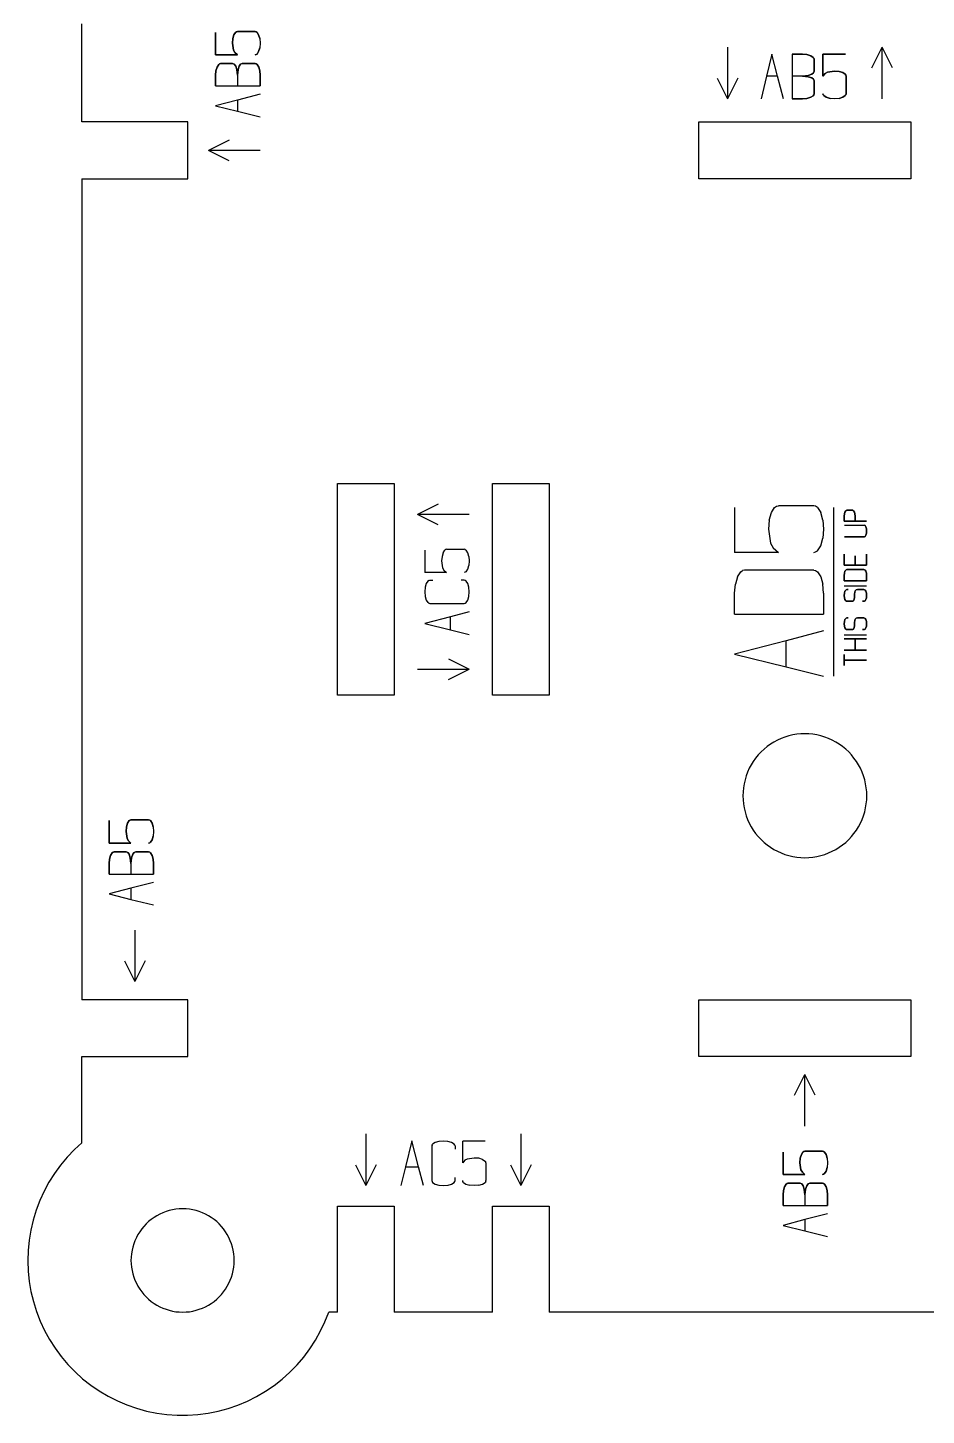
# Model space of a CAD drawing. Header units: millimetres. Extents: x -915 to -764, y -292 to -32.
# Drawn here: x -914.7 to -827.7, y -292.4 to -158 of the extents above; entities that cross this region are included whole.
import ezdxf

# ---------------------------------------------------------------- set-up
doc = ezdxf.new("R2010")
doc.units = ezdxf.units.MM
doc.layers.add('coding', color=2, linetype='Continuous')

msp = doc.modelspace()

# ---------------------------------------------------------------- linework, layer by layer
for p, q in [((-909.47, -167.11), (-909.47, -157.61)), ((-899.22, -167.11), (-909.47, -167.11)), ((-899.22, -172.61), (-899.22, -167.11)), ((-849.72, -172.61), (-849.72, -167.11)), ((-849.72, -167.11), (-829.22, -167.11)), ((-829.22, -167.11), (-829.22, -172.61)), ((-909.47, -172.61), (-899.22, -172.61)), ((-909.47, -172.61), (-909.47, -252.11)), ((-829.22, -172.61), (-849.72, -172.61)), ((-884.72, -222.61), (-884.72, -202.11)), ((-884.72, -202.11), (-879.22, -202.11)), ((-879.22, -202.11), (-879.22, -222.61)), ((-869.72, -222.61), (-869.72, -202.11)), ((-869.72, -202.11), (-864.22, -202.11)), ((-864.22, -202.11), (-864.22, -222.61)), ((-879.22, -222.61), (-884.72, -222.61)), ((-864.22, -222.61), (-869.72, -222.61)), ((-842.12, -226.98), (-842.47, -227.16)), ((-841.76, -226.82), (-842.12, -226.98)), ((-841.39, -226.68), (-841.76, -226.82)), ((-841.02, -226.56), (-841.39, -226.68)), ((-840.64, -226.47), (-841.02, -226.56)), ((-840.25, -226.41), (-840.64, -226.47)), ((-839.86, -226.37), (-840.25, -226.41)), ((-839.47, -226.36), (-839.86, -226.37)), ((-839.07, -226.37), (-839.47, -226.36)), ((-838.68, -226.41), (-839.07, -226.37)), ((-838.3, -226.47), (-838.68, -226.41)), ((-837.91, -226.56), (-838.3, -226.47)), ((-837.54, -226.68), (-837.91, -226.56)), ((-837.17, -226.82), (-837.54, -226.68)), ((-836.81, -226.98), (-837.17, -226.82)), ((-836.47, -227.16), (-836.81, -226.98)), ((-843.98, -228.4), (-844.23, -228.71)), ((-843.71, -228.12), (-843.98, -228.4)), ((-843.42, -227.85), (-843.71, -228.12)), ((-843.12, -227.6), (-843.42, -227.85)), ((-842.8, -227.37), (-843.12, -227.6)), ((-842.47, -227.16), (-842.8, -227.37)), ((-836.13, -227.37), (-836.47, -227.16)), ((-835.81, -227.6), (-836.13, -227.37)), ((-835.51, -227.85), (-835.81, -227.6)), ((-835.22, -228.12), (-835.51, -227.85)), ((-834.96, -228.4), (-835.22, -228.12)), ((-834.71, -228.71), (-834.96, -228.4)), ((-844.85, -229.7), (-845.01, -230.06)), ((-844.66, -229.36), (-844.85, -229.7)), ((-844.46, -229.03), (-844.66, -229.36)), ((-844.23, -228.71), (-844.46, -229.03)), ((-834.48, -229.03), (-834.71, -228.71)), ((-834.27, -229.36), (-834.48, -229.03)), ((-834.09, -229.7), (-834.27, -229.36)), ((-833.92, -230.06), (-834.09, -229.7)), ((-845.26, -230.81), (-845.35, -231.19)), ((-845.15, -230.43), (-845.26, -230.81)), ((-845.01, -230.06), (-845.15, -230.43)), ((-833.78, -230.43), (-833.92, -230.06)), ((-833.67, -230.81), (-833.78, -230.43)), ((-833.58, -231.19), (-833.67, -230.81)), ((-845.45, -231.97), (-845.47, -232.36)), ((-845.47, -232.36), (-845.45, -232.75)), ((-845.41, -231.58), (-845.45, -231.97)), ((-845.35, -231.19), (-845.41, -231.58)), ((-833.52, -231.58), (-833.58, -231.19)), ((-833.48, -231.97), (-833.52, -231.58)), ((-833.47, -232.36), (-833.48, -231.97)), ((-833.48, -232.75), (-833.47, -232.36)), ((-845.45, -232.75), (-845.41, -233.14)), ((-845.41, -233.14), (-845.35, -233.53)), ((-845.35, -233.53), (-845.26, -233.91)), ((-833.67, -233.91), (-833.58, -233.53)), ((-833.58, -233.53), (-833.52, -233.14)), ((-833.52, -233.14), (-833.48, -232.75)), ((-845.26, -233.91), (-845.15, -234.29)), ((-845.15, -234.29), (-845.01, -234.65)), ((-845.01, -234.65), (-844.85, -235.01)), ((-844.85, -235.01), (-844.66, -235.36)), ((-834.27, -235.36), (-834.09, -235.01)), ((-834.09, -235.01), (-833.92, -234.65)), ((-833.92, -234.65), (-833.78, -234.29)), ((-833.78, -234.29), (-833.67, -233.91)), ((-844.66, -235.36), (-844.46, -235.69)), ((-844.46, -235.69), (-844.23, -236.01)), ((-844.23, -236.01), (-843.98, -236.31)), ((-843.98, -236.31), (-843.71, -236.6)), ((-835.22, -236.6), (-834.96, -236.31)), ((-834.96, -236.31), (-834.71, -236.01)), ((-834.71, -236.01), (-834.48, -235.69)), ((-834.48, -235.69), (-834.27, -235.36)), ((-843.71, -236.6), (-843.42, -236.87)), ((-843.42, -236.87), (-843.12, -237.12)), ((-843.12, -237.12), (-842.8, -237.35)), ((-842.8, -237.35), (-842.47, -237.55)), ((-842.47, -237.55), (-842.12, -237.74)), ((-842.12, -237.74), (-841.76, -237.9)), ((-837.17, -237.9), (-836.81, -237.74)), ((-836.81, -237.74), (-836.47, -237.55)), ((-836.47, -237.55), (-836.13, -237.35)), ((-836.13, -237.35), (-835.81, -237.12)), ((-835.81, -237.12), (-835.51, -236.87)), ((-835.51, -236.87), (-835.22, -236.6)), ((-841.76, -237.9), (-841.39, -238.04)), ((-841.39, -238.04), (-841.02, -238.15)), ((-841.02, -238.15), (-840.64, -238.24)), ((-840.64, -238.24), (-840.25, -238.31)), ((-840.25, -238.31), (-839.86, -238.35)), ((-839.86, -238.35), (-839.47, -238.36)), ((-839.47, -238.36), (-839.07, -238.35)), ((-839.07, -238.35), (-838.68, -238.31)), ((-838.68, -238.31), (-838.3, -238.24)), ((-838.3, -238.24), (-837.91, -238.15)), ((-837.91, -238.15), (-837.54, -238.04)), ((-837.54, -238.04), (-837.17, -237.9)), ((-899.22, -252.11), (-909.47, -252.11)), ((-899.22, -257.61), (-899.22, -252.11)), ((-849.72, -252.11), (-829.22, -252.11)), ((-849.72, -257.61), (-849.72, -252.11)), ((-829.22, -252.11), (-829.22, -257.61)), ((-909.47, -257.61), (-899.22, -257.61)), ((-909.47, -265.96), (-909.47, -257.61)), ((-829.22, -257.61), (-849.72, -257.61)), ((-909.47, -265.96), (-910.2, -266.63)), ((-910.89, -267.36), (-911.54, -268.12)), ((-910.2, -266.63), (-910.89, -267.36)), ((-911.54, -268.12), (-912.12, -268.93)), ((-912.66, -269.78), (-913.13, -270.65)), ((-912.12, -268.93), (-912.66, -269.78)), ((-913.13, -270.65), (-913.55, -271.56)), ((-913.91, -272.5), (-914.2, -273.45)), ((-913.55, -271.56), (-913.91, -272.5)), ((-901.63, -272.74), (-901.93, -272.87)), ((-901.32, -272.62), (-901.63, -272.74)), ((-901.01, -272.53), (-901.32, -272.62)), ((-900.69, -272.45), (-901.01, -272.53)), ((-900.37, -272.4), (-900.69, -272.45)), ((-900.04, -272.37), (-900.37, -272.4)), ((-899.72, -272.36), (-900.04, -272.37)), ((-899.39, -272.37), (-899.72, -272.36)), ((-899.06, -272.4), (-899.39, -272.37)), ((-898.74, -272.45), (-899.06, -272.4)), ((-898.42, -272.53), (-898.74, -272.45)), ((-898.11, -272.62), (-898.42, -272.53)), ((-897.8, -272.74), (-898.11, -272.62)), ((-897.5, -272.87), (-897.8, -272.74)), ((-884.72, -282.36), (-884.72, -272.11)), ((-884.72, -272.11), (-879.22, -272.11)), ((-879.22, -272.11), (-879.22, -282.36)), ((-869.72, -282.36), (-869.72, -272.11)), ((-869.72, -272.11), (-864.22, -272.11)), ((-864.22, -272.11), (-864.22, -282.36)), ((-914.2, -273.45), (-914.43, -274.43)), ((-903.47, -274.06), (-903.68, -274.31)), ((-903.25, -273.82), (-903.47, -274.06)), ((-903.01, -273.6), (-903.25, -273.82)), ((-902.76, -273.39), (-903.01, -273.6)), ((-902.49, -273.2), (-902.76, -273.39)), ((-902.22, -273.03), (-902.49, -273.2)), ((-901.93, -272.87), (-902.22, -273.03)), ((-897.22, -273.03), (-897.5, -272.87)), ((-896.94, -273.2), (-897.22, -273.03)), ((-896.67, -273.39), (-896.94, -273.2)), ((-896.42, -273.6), (-896.67, -273.39)), ((-896.18, -273.82), (-896.42, -273.6)), ((-895.96, -274.06), (-896.18, -273.82)), ((-895.75, -274.31), (-895.96, -274.06)), ((-914.59, -275.41), (-914.69, -276.41)), ((-914.43, -274.43), (-914.59, -275.41)), ((-904.34, -275.45), (-904.45, -275.75)), ((-904.2, -275.15), (-904.34, -275.45)), ((-904.05, -274.86), (-904.2, -275.15)), ((-903.87, -274.58), (-904.05, -274.86)), ((-903.68, -274.31), (-903.87, -274.58)), ((-895.56, -274.58), (-895.75, -274.31)), ((-895.39, -274.86), (-895.56, -274.58)), ((-895.23, -275.15), (-895.39, -274.86)), ((-895.1, -275.45), (-895.23, -275.15)), ((-894.98, -275.75), (-895.1, -275.45)), ((-914.69, -276.41), (-914.72, -277.4)), ((-904.67, -276.71), (-904.71, -277.03)), ((-904.62, -276.38), (-904.67, -276.71)), ((-904.55, -276.06), (-904.62, -276.38)), ((-904.45, -275.75), (-904.55, -276.06)), ((-894.89, -276.06), (-894.98, -275.75)), ((-894.81, -276.38), (-894.89, -276.06)), ((-894.76, -276.71), (-894.81, -276.38)), ((-894.73, -277.03), (-894.76, -276.71)), ((-914.72, -277.4), (-914.68, -278.4)), ((-904.71, -277.03), (-904.72, -277.36)), ((-904.72, -277.36), (-904.71, -277.69)), ((-904.71, -277.69), (-904.67, -278.01)), ((-904.67, -278.01), (-904.62, -278.33)), ((-894.81, -278.33), (-894.76, -278.01)), ((-894.76, -278.01), (-894.73, -277.69)), ((-894.72, -277.36), (-894.73, -277.03)), ((-894.73, -277.69), (-894.72, -277.36)), ((-914.68, -278.4), (-914.58, -279.4)), ((-914.58, -279.4), (-914.41, -280.38)), ((-904.62, -278.33), (-904.55, -278.65)), ((-904.55, -278.65), (-904.45, -278.97)), ((-904.45, -278.97), (-904.34, -279.27)), ((-904.34, -279.27), (-904.2, -279.57)), ((-895.23, -279.57), (-895.1, -279.27)), ((-895.1, -279.27), (-894.98, -278.97)), ((-894.98, -278.97), (-894.89, -278.65)), ((-894.89, -278.65), (-894.81, -278.33)), ((-914.41, -280.38), (-914.17, -281.35)), ((-904.2, -279.57), (-904.05, -279.86)), ((-904.05, -279.86), (-903.87, -280.14)), ((-903.87, -280.14), (-903.68, -280.4)), ((-903.68, -280.4), (-903.47, -280.66)), ((-903.47, -280.66), (-903.25, -280.89)), ((-896.18, -280.89), (-895.96, -280.66)), ((-895.96, -280.66), (-895.75, -280.4)), ((-895.75, -280.4), (-895.56, -280.14)), ((-895.56, -280.14), (-895.39, -279.86)), ((-895.39, -279.86), (-895.23, -279.57)), ((-914.17, -281.35), (-913.88, -282.31)), ((-903.25, -280.89), (-903.01, -281.12)), ((-903.01, -281.12), (-902.76, -281.33)), ((-902.76, -281.33), (-902.49, -281.52)), ((-902.49, -281.52), (-902.22, -281.69)), ((-902.22, -281.69), (-901.93, -281.84)), ((-901.93, -281.84), (-901.63, -281.98)), ((-901.63, -281.98), (-901.32, -282.09)), ((-901.32, -282.09), (-901.01, -282.19)), ((-898.42, -282.19), (-898.11, -282.09)), ((-898.11, -282.09), (-897.8, -281.98)), ((-897.8, -281.98), (-897.5, -281.84)), ((-897.5, -281.84), (-897.22, -281.69)), ((-897.22, -281.69), (-896.94, -281.52)), ((-896.94, -281.52), (-896.67, -281.33)), ((-896.67, -281.33), (-896.42, -281.12)), ((-896.42, -281.12), (-896.18, -280.89)), ((-913.88, -282.31), (-913.51, -283.24)), ((-913.51, -283.24), (-913.09, -284.15)), ((-901.01, -282.19), (-900.69, -282.26)), ((-900.69, -282.26), (-900.37, -282.32)), ((-900.37, -282.32), (-900.04, -282.35)), ((-900.04, -282.35), (-899.72, -282.36)), ((-899.72, -282.36), (-899.39, -282.35)), ((-899.39, -282.35), (-899.06, -282.32)), ((-899.06, -282.32), (-898.74, -282.26)), ((-898.74, -282.26), (-898.42, -282.19)), ((-886.36, -284.19), (-885.94, -283.29)), ((-885.94, -283.29), (-885.57, -282.36)), ((-884.72, -282.36), (-885.57, -282.36)), ((-869.72, -282.36), (-879.22, -282.36)), ((-814.72, -282.36), (-864.22, -282.36)), ((-913.09, -284.15), (-912.61, -285.02)), ((-886.85, -285.07), (-886.36, -284.19)), ((-912.61, -285.02), (-912.07, -285.86)), ((-912.07, -285.86), (-911.48, -286.67)), ((-887.99, -286.71), (-887.39, -285.91)), ((-887.39, -285.91), (-886.85, -285.07)), ((-911.48, -286.67), (-910.83, -287.43)), ((-910.83, -287.43), (-910.14, -288.15)), ((-889.33, -288.18), (-888.64, -287.47)), ((-888.64, -287.47), (-887.99, -286.71)), ((-910.14, -288.15), (-909.4, -288.82)), ((-909.4, -288.82), (-908.61, -289.44)), ((-890.86, -289.47), (-890.08, -288.85)), ((-890.08, -288.85), (-889.33, -288.18)), ((-908.61, -289.44), (-907.79, -290)), ((-907.79, -290), (-906.93, -290.51)), ((-892.55, -290.54), (-891.69, -290.03)), ((-891.69, -290.03), (-890.86, -289.47)), ((-906.93, -290.51), (-906.04, -290.96)), ((-906.04, -290.96), (-905.12, -291.35)), ((-905.12, -291.35), (-904.17, -291.68)), ((-895.31, -291.7), (-894.37, -291.37)), ((-894.37, -291.37), (-893.44, -290.98)), ((-893.44, -290.98), (-892.55, -290.54)), ((-904.17, -291.68), (-903.21, -291.95)), ((-903.21, -291.95), (-902.23, -292.15)), ((-902.23, -292.15), (-901.24, -292.28)), ((-901.24, -292.28), (-900.24, -292.35)), ((-900.24, -292.35), (-899.24, -292.35)), ((-899.24, -292.35), (-898.25, -292.29)), ((-898.25, -292.29), (-897.25, -292.16)), ((-897.25, -292.16), (-896.28, -291.96)), ((-896.28, -291.96), (-895.31, -291.7))]:
    msp.add_line(p, q)
at = {"layer": 'coding'}
for p, q in [((-896.52, -160.61), (-896.52, -158.43)), ((-896.52, -158.43), (-896.52, -160.61)), ((-894.59, -158.44), (-894.75, -158.68)), ((-894.75, -158.68), (-894.59, -158.44)), ((-894.5, -158.38), (-894.59, -158.44)), ((-894.59, -158.44), (-894.5, -158.38)), ((-894.41, -158.36), (-894.5, -158.38)), ((-894.5, -158.38), (-894.41, -158.36)), ((-892.7, -158.36), (-894.41, -158.36)), ((-894.41, -158.36), (-892.7, -158.36)), ((-892.6, -158.38), (-892.7, -158.36)), ((-892.7, -158.36), (-892.6, -158.38)), ((-892.51, -158.44), (-892.6, -158.38)), ((-892.6, -158.38), (-892.51, -158.44)), ((-892.36, -158.68), (-892.51, -158.44)), ((-892.51, -158.44), (-892.36, -158.68)), ((-894.85, -159.04), (-894.89, -159.48)), ((-894.89, -159.48), (-894.85, -159.04)), ((-894.89, -159.48), (-894.79, -160.16)), ((-894.79, -160.16), (-894.89, -159.48)), ((-894.75, -158.68), (-894.85, -159.04)), ((-894.85, -159.04), (-894.75, -158.68)), ((-892.25, -159.04), (-892.36, -158.68)), ((-892.36, -158.68), (-892.25, -159.04)), ((-892.25, -159.04), (-892.22, -159.48)), ((-892.22, -159.48), (-892.25, -159.92)), ((-846.97, -159.86), (-846.97, -164.86)), ((-832.97, -161.86), (-831.97, -159.86)), ((-831.97, -164.86), (-831.97, -159.86)), ((-830.97, -161.86), (-831.97, -159.86)), ((-894.41, -160.61), (-896.52, -160.61)), ((-896.52, -160.61), (-894.41, -160.61)), ((-894.79, -160.16), (-894.66, -160.39)), ((-894.66, -160.39), (-894.79, -160.16)), ((-894.66, -160.39), (-894.41, -160.61)), ((-894.41, -160.61), (-894.66, -160.39)), ((-892.6, -160.59), (-892.7, -160.61)), ((-892.7, -160.61), (-892.6, -160.59)), ((-892.51, -160.53), (-892.6, -160.59)), ((-892.6, -160.59), (-892.51, -160.53)), ((-892.36, -160.28), (-892.51, -160.53)), ((-892.51, -160.53), (-892.36, -160.28)), ((-892.25, -159.92), (-892.36, -160.28)), ((-892.36, -160.28), (-892.25, -159.92)), ((-842.65, -160.54), (-843.17, -162.66)), ((-842.1, -162.66), (-842.65, -160.54)), ((-840.71, -160.55), (-840.71, -162.66)), ((-839.69, -160.55), (-840.71, -160.55)), ((-840.71, -160.55), (-839.69, -160.55)), ((-839.26, -160.59), (-839.69, -160.55)), ((-839.69, -160.55), (-839.26, -160.59)), ((-838.9, -160.69), (-839.26, -160.59)), ((-839.26, -160.59), (-838.9, -160.69)), ((-838.65, -160.85), (-838.9, -160.69)), ((-838.9, -160.69), (-838.65, -160.85)), ((-838.59, -160.94), (-838.65, -160.85)), ((-838.65, -160.85), (-838.59, -160.94)), ((-838.57, -161.03), (-838.59, -160.94)), ((-838.59, -160.94), (-838.57, -161.03)), ((-838.57, -162.2), (-838.57, -161.03)), ((-838.57, -161.03), (-838.57, -162.2)), ((-837.71, -162.67), (-837.71, -160.55)), ((-837.71, -160.55), (-835.54, -160.55)), ((-835.54, -160.55), (-837.71, -160.55)), ((-837.71, -160.55), (-837.71, -162.67)), ((-896.49, -162.16), (-896.52, -162.59)), ((-896.52, -162.59), (-896.49, -162.16)), ((-896.38, -161.79), (-896.49, -162.16)), ((-896.49, -162.16), (-896.38, -161.79)), ((-896.22, -161.54), (-896.38, -161.79)), ((-896.38, -161.79), (-896.22, -161.54)), ((-896.14, -161.48), (-896.22, -161.54)), ((-896.22, -161.54), (-896.14, -161.48)), ((-896.04, -161.46), (-896.14, -161.48)), ((-896.14, -161.48), (-896.04, -161.46)), ((-894.88, -161.46), (-896.04, -161.46)), ((-896.04, -161.46), (-894.88, -161.46)), ((-894.72, -161.52), (-894.88, -161.46)), ((-894.88, -161.46), (-894.72, -161.52)), ((-894.58, -161.69), (-894.72, -161.52)), ((-894.72, -161.52), (-894.58, -161.69)), ((-894.48, -162.03), (-894.58, -161.69)), ((-894.58, -161.69), (-894.48, -162.03)), ((-894.41, -162.59), (-894.48, -162.03)), ((-894.48, -162.03), (-894.41, -162.59)), ((-894.41, -162.59), (-894.35, -162.03)), ((-894.35, -162.03), (-894.41, -162.59)), ((-894.35, -162.03), (-894.24, -161.69)), ((-894.24, -161.69), (-894.35, -162.03)), ((-894.24, -161.69), (-894.11, -161.52)), ((-894.1, -161.52), (-894.24, -161.69)), ((-894.11, -161.52), (-893.95, -161.46)), ((-893.95, -161.46), (-894.1, -161.52)), ((-893.95, -161.46), (-892.7, -161.46)), ((-892.7, -161.46), (-893.95, -161.46)), ((-892.7, -161.46), (-892.6, -161.48)), ((-892.6, -161.48), (-892.7, -161.46)), ((-892.6, -161.48), (-892.51, -161.54)), ((-892.51, -161.54), (-892.6, -161.48)), ((-892.51, -161.54), (-892.35, -161.79)), ((-892.35, -161.79), (-892.51, -161.54)), ((-892.35, -161.79), (-892.25, -162.15)), ((-892.25, -162.15), (-892.35, -161.79)), ((-892.25, -162.15), (-892.22, -162.59)), ((-892.22, -162.59), (-892.25, -162.15)), ((-839.14, -162.6), (-838.8, -162.49)), ((-838.8, -162.49), (-839.14, -162.6)), ((-838.8, -162.49), (-838.63, -162.35)), ((-838.63, -162.35), (-838.8, -162.49)), ((-838.63, -162.35), (-838.57, -162.2)), ((-838.57, -162.2), (-838.63, -162.35)), ((-837.5, -162.41), (-837.71, -162.67)), ((-837.71, -162.67), (-837.5, -162.41)), ((-837.26, -162.29), (-837.5, -162.41)), ((-837.5, -162.41), (-837.26, -162.29)), ((-836.59, -162.19), (-837.26, -162.29)), ((-837.26, -162.29), (-836.59, -162.19)), ((-836.15, -162.22), (-836.59, -162.19)), ((-836.59, -162.19), (-836.15, -162.22)), ((-835.79, -162.33), (-836.15, -162.22)), ((-836.15, -162.22), (-835.79, -162.33)), ((-835.55, -162.48), (-835.79, -162.33)), ((-835.79, -162.33), (-835.55, -162.48)), ((-835.49, -162.57), (-835.55, -162.48)), ((-835.55, -162.48), (-835.49, -162.57)), ((-835.47, -162.67), (-835.49, -162.57)), ((-835.49, -162.57), (-835.47, -162.67)), ((-896.52, -162.59), (-896.52, -163.6)), ((-896.52, -163.6), (-896.52, -162.59)), ((-896.52, -163.6), (-894.41, -163.6)), ((-894.41, -162.59), (-894.41, -163.6)), ((-894.41, -163.6), (-892.22, -163.6)), ((-892.22, -162.59), (-892.22, -163.6)), ((-892.22, -163.6), (-892.22, -162.59)), ((-847.97, -162.86), (-846.97, -164.86)), ((-845.97, -162.86), (-846.97, -164.86)), ((-843.17, -162.66), (-843.71, -164.86)), ((-842.1, -162.66), (-843.17, -162.66)), ((-841.52, -164.86), (-842.1, -162.66)), ((-839.69, -162.66), (-840.71, -162.66)), ((-840.71, -162.66), (-840.71, -164.86)), ((-839.69, -162.66), (-839.14, -162.6)), ((-839.14, -162.6), (-839.69, -162.66)), ((-839.69, -162.66), (-839.14, -162.73)), ((-839.14, -162.73), (-839.69, -162.66)), ((-839.14, -162.73), (-838.8, -162.84)), ((-838.8, -162.84), (-839.14, -162.73)), ((-838.8, -162.84), (-838.63, -162.97)), ((-838.63, -162.97), (-838.8, -162.84)), ((-838.63, -162.97), (-838.57, -163.12)), ((-838.57, -163.12), (-838.63, -162.97)), ((-838.57, -163.12), (-838.57, -164.38)), ((-838.57, -164.38), (-838.57, -163.12)), ((-835.47, -164.38), (-835.47, -162.67)), ((-835.47, -162.67), (-835.47, -164.38)), ((-894.41, -164.99), (-896.53, -165.54)), ((-892.22, -164.41), (-894.41, -164.99)), ((-894.41, -164.99), (-894.41, -166.06)), ((-839.69, -164.86), (-840.71, -164.86)), ((-840.71, -164.86), (-839.69, -164.86)), ((-839.26, -164.82), (-839.69, -164.86)), ((-839.69, -164.86), (-839.26, -164.82)), ((-838.9, -164.72), (-839.26, -164.82)), ((-839.26, -164.82), (-838.9, -164.72)), ((-838.65, -164.57), (-838.9, -164.72)), ((-838.9, -164.72), (-838.65, -164.57)), ((-838.59, -164.48), (-838.65, -164.57)), ((-838.65, -164.57), (-838.59, -164.48)), ((-838.57, -164.38), (-838.59, -164.48)), ((-838.59, -164.48), (-838.57, -164.38)), ((-837.69, -164.47), (-837.71, -164.38)), ((-837.71, -164.38), (-837.69, -164.47)), ((-837.63, -164.56), (-837.69, -164.47)), ((-837.69, -164.47), (-837.63, -164.56)), ((-837.39, -164.72), (-837.63, -164.56)), ((-837.63, -164.56), (-837.39, -164.72)), ((-837.03, -164.82), (-837.39, -164.72)), ((-837.39, -164.72), (-837.03, -164.82)), ((-836.59, -164.86), (-837.03, -164.82)), ((-836.15, -164.82), (-836.59, -164.86)), ((-836.15, -164.82), (-835.79, -164.72)), ((-835.79, -164.72), (-836.15, -164.82)), ((-835.79, -164.72), (-835.55, -164.56)), ((-835.55, -164.56), (-835.79, -164.72)), ((-835.55, -164.56), (-835.49, -164.47)), ((-835.49, -164.47), (-835.55, -164.56)), ((-835.49, -164.47), (-835.47, -164.38)), ((-835.47, -164.38), (-835.49, -164.47)), ((-896.53, -165.54), (-894.41, -166.06)), ((-894.41, -166.06), (-892.22, -166.6)), ((-895.22, -168.86), (-897.22, -169.86)), ((-892.22, -169.86), (-897.22, -169.86)), ((-895.22, -170.86), (-897.22, -169.86)), ((-874.97, -204.11), (-876.97, -205.11)), ((-871.97, -205.11), (-876.97, -205.11)), ((-874.97, -206.11), (-876.97, -205.11)), ((-846.27, -204.44), (-846.27, -208.79)), ((-842.92, -205.66), (-842.71, -204.93)), ((-842.71, -204.93), (-842.4, -204.45)), ((-842.4, -204.45), (-842.22, -204.33)), ((-842.22, -204.33), (-842.03, -204.29)), ((-838.61, -204.29), (-842.03, -204.29)), ((-838.42, -204.33), (-838.61, -204.29)), ((-838.24, -204.45), (-838.42, -204.33)), ((-838.24, -204.45), (-837.93, -204.93)), ((-837.72, -205.66), (-837.93, -204.93)), ((-836.65, -220.78), (-836.65, -204.44)), ((-835.63, -205.06), (-835.65, -205.27)), ((-835.65, -205.27), (-835.63, -205.06)), ((-835.65, -205.27), (-835.65, -205.78)), ((-835.65, -205.78), (-835.65, -205.27)), ((-835.58, -204.88), (-835.63, -205.06)), ((-835.63, -205.06), (-835.58, -204.88)), ((-835.5, -204.75), (-835.58, -204.88)), ((-835.58, -204.88), (-835.5, -204.75)), ((-835.46, -204.72), (-835.5, -204.75)), ((-835.5, -204.75), (-835.46, -204.72)), ((-835.41, -204.71), (-835.46, -204.72)), ((-835.46, -204.72), (-835.41, -204.71)), ((-834.83, -204.71), (-835.41, -204.71)), ((-835.41, -204.71), (-834.83, -204.71)), ((-834.78, -204.72), (-834.83, -204.71)), ((-834.83, -204.71), (-834.78, -204.72)), ((-834.74, -204.75), (-834.78, -204.72)), ((-834.78, -204.72), (-834.74, -204.75)), ((-834.74, -204.75), (-834.66, -204.88)), ((-834.66, -204.88), (-834.74, -204.75)), ((-834.62, -205.06), (-834.66, -204.88)), ((-834.66, -204.88), (-834.62, -205.06)), ((-834.6, -205.27), (-834.62, -205.06)), ((-834.62, -205.06), (-834.6, -205.27)), ((-834.6, -205.78), (-834.6, -205.27)), ((-834.6, -205.27), (-834.6, -205.78)), ((-842.92, -205.66), (-842.99, -206.54)), ((-842.99, -206.54), (-842.79, -207.89)), ((-837.72, -205.66), (-837.65, -206.54)), ((-837.65, -206.54), (-837.72, -207.42)), ((-835.65, -205.78), (-834.6, -205.78)), ((-833.5, -205.78), (-835.65, -205.78)), ((-835.64, -206.16), (-833.74, -206.16)), ((-834.6, -205.78), (-833.5, -205.78)), ((-833.74, -206.16), (-833.69, -206.17)), ((-833.69, -206.17), (-833.64, -206.2)), ((-833.64, -206.2), (-833.69, -206.17)), ((-833.64, -206.2), (-833.57, -206.32)), ((-833.57, -206.32), (-833.64, -206.2)), ((-833.57, -206.32), (-833.51, -206.5)), ((-833.51, -206.5), (-833.57, -206.32)), ((-833.51, -206.5), (-833.5, -206.72)), ((-833.5, -206.72), (-833.51, -206.5)), ((-833.5, -206.72), (-833.51, -206.94)), ((-833.51, -206.94), (-833.5, -206.72)), ((-842.79, -207.89), (-842.54, -208.35)), ((-838.24, -208.63), (-837.93, -208.14)), ((-837.93, -208.14), (-837.72, -207.42)), ((-833.74, -207.28), (-835.64, -207.28)), ((-835.64, -207.28), (-833.74, -207.28)), ((-833.69, -207.27), (-833.74, -207.28)), ((-833.74, -207.28), (-833.69, -207.27)), ((-833.64, -207.24), (-833.69, -207.27)), ((-833.69, -207.27), (-833.64, -207.24)), ((-833.57, -207.12), (-833.64, -207.24)), ((-833.64, -207.24), (-833.57, -207.12)), ((-833.51, -206.94), (-833.57, -207.12)), ((-833.57, -207.12), (-833.51, -206.94)), ((-876.27, -208.57), (-876.27, -210.74)), ((-874.6, -209.18), (-874.64, -209.62)), ((-874.5, -208.82), (-874.6, -209.18)), ((-874.5, -208.82), (-874.34, -208.57)), ((-874.25, -208.51), (-874.34, -208.57)), ((-874.16, -208.49), (-874.25, -208.51)), ((-874.16, -208.49), (-872.45, -208.49)), ((-872.35, -208.51), (-872.45, -208.49)), ((-872.35, -208.51), (-872.26, -208.57)), ((-872.11, -208.82), (-872.26, -208.57)), ((-872, -209.18), (-872.11, -208.82)), ((-872, -209.18), (-871.97, -209.62)), ((-842.03, -208.79), (-846.27, -208.79)), ((-842.54, -208.35), (-842.03, -208.79)), ((-838.61, -208.79), (-838.42, -208.75)), ((-838.42, -208.75), (-838.24, -208.63)), ((-835.65, -210.03), (-835.65, -208.96)), ((-835.65, -208.96), (-835.65, -210.03)), ((-834.6, -210.03), (-834.6, -209.11)), ((-834.6, -209.11), (-834.6, -210.03)), ((-833.5, -210.03), (-833.5, -208.96)), ((-833.5, -208.96), (-833.5, -210.03)), ((-874.16, -210.74), (-876.27, -210.74)), ((-874.64, -209.62), (-874.54, -210.29)), ((-874.54, -210.29), (-874.41, -210.52)), ((-874.41, -210.52), (-874.16, -210.74)), ((-872.35, -210.72), (-872.45, -210.74)), ((-872.26, -210.66), (-872.35, -210.72)), ((-872.26, -210.66), (-872.11, -210.42)), ((-872.11, -210.42), (-872, -210.06)), ((-871.97, -209.62), (-872, -210.06)), ((-845.98, -211.15), (-845.67, -210.66)), ((-845.67, -210.66), (-845.49, -210.54)), ((-845.3, -210.5), (-845.49, -210.54)), ((-838.61, -210.5), (-845.3, -210.5)), ((-838.61, -210.5), (-838.42, -210.54)), ((-838.42, -210.54), (-838.24, -210.66)), ((-838.24, -210.66), (-837.92, -211.15)), ((-833.5, -210.03), (-835.65, -210.03)), ((-835.65, -210.03), (-834.6, -210.03)), ((-835.65, -211.02), (-835.63, -210.8)), ((-835.63, -210.8), (-835.65, -211.02)), ((-835.63, -210.8), (-835.58, -210.62)), ((-835.58, -210.62), (-835.63, -210.8)), ((-835.58, -210.62), (-835.5, -210.5)), ((-835.5, -210.5), (-835.58, -210.62)), ((-835.5, -210.5), (-835.46, -210.47)), ((-835.46, -210.47), (-835.5, -210.5)), ((-835.46, -210.47), (-835.41, -210.46)), ((-835.41, -210.46), (-835.46, -210.47)), ((-835.41, -210.46), (-833.74, -210.46)), ((-833.74, -210.46), (-835.41, -210.46)), ((-834.6, -210.03), (-833.5, -210.03)), ((-833.74, -210.46), (-833.69, -210.47)), ((-833.69, -210.47), (-833.74, -210.46)), ((-833.69, -210.47), (-833.64, -210.5)), ((-833.64, -210.5), (-833.69, -210.47)), ((-833.64, -210.5), (-833.56, -210.62)), ((-833.56, -210.62), (-833.64, -210.5)), ((-833.56, -210.62), (-833.51, -210.8)), ((-833.51, -210.8), (-833.56, -210.62)), ((-833.51, -210.8), (-833.5, -211.02)), ((-833.5, -211.02), (-833.51, -210.8)), ((-876.24, -212.17), (-876.27, -212.61)), ((-876.13, -211.81), (-876.24, -212.17)), ((-875.97, -211.57), (-876.13, -211.81)), ((-875.89, -211.5), (-875.97, -211.57)), ((-875.89, -211.5), (-875.79, -211.48)), ((-875.79, -211.48), (-875.49, -211.48)), ((-872.45, -211.48), (-872.75, -211.48)), ((-872.35, -211.5), (-872.45, -211.48)), ((-872.26, -211.57), (-872.35, -211.5)), ((-872.1, -211.81), (-872.26, -211.57)), ((-872, -212.17), (-872.1, -211.81)), ((-871.97, -212.61), (-872, -212.17)), ((-846.27, -212.75), (-846.19, -211.88)), ((-845.98, -211.15), (-846.19, -211.88)), ((-837.92, -211.15), (-837.72, -211.86)), ((-837.65, -212.75), (-837.72, -211.86)), ((-835.65, -211.53), (-835.65, -211.02)), ((-835.65, -211.02), (-835.65, -211.53)), ((-833.5, -211.53), (-835.65, -211.53)), ((-835.65, -211.53), (-833.5, -211.53)), ((-835.65, -212.03), (-833.5, -212.03)), ((-833.5, -211.02), (-833.5, -211.53)), ((-833.5, -211.53), (-833.5, -211.02)), ((-876.27, -212.61), (-876.24, -213.05)), ((-876.24, -213.05), (-876.13, -213.41)), ((-876.13, -213.41), (-875.98, -213.65)), ((-872.26, -213.65), (-872.1, -213.41)), ((-872.1, -213.41), (-872, -213.05)), ((-872, -213.05), (-871.97, -212.61)), ((-846.27, -214.78), (-846.27, -212.75)), ((-837.65, -212.75), (-837.65, -214.78)), ((-835.65, -212.96), (-835.63, -212.74)), ((-835.63, -212.74), (-835.65, -212.96)), ((-835.63, -213.18), (-835.65, -212.96)), ((-835.65, -212.96), (-835.63, -213.18)), ((-835.63, -212.74), (-835.58, -212.56)), ((-835.58, -212.56), (-835.63, -212.74)), ((-835.58, -213.36), (-835.63, -213.18)), ((-835.63, -213.18), (-835.58, -213.36)), ((-835.58, -212.56), (-835.5, -212.44)), ((-835.5, -212.44), (-835.58, -212.56)), ((-835.5, -213.48), (-835.58, -213.36)), ((-835.58, -213.36), (-835.5, -213.48)), ((-835.5, -212.44), (-835.46, -212.41)), ((-835.46, -212.41), (-835.5, -212.44)), ((-835.46, -213.51), (-835.5, -213.48)), ((-835.5, -213.48), (-835.46, -213.51)), ((-835.46, -212.41), (-835.41, -212.4)), ((-835.41, -212.4), (-835.46, -212.41)), ((-835.41, -213.52), (-835.46, -213.51)), ((-835.46, -213.51), (-835.41, -213.52)), ((-835.41, -212.4), (-835.26, -212.4)), ((-835.26, -212.4), (-835.41, -212.4)), ((-834.88, -213.52), (-835.41, -213.52)), ((-835.41, -213.52), (-834.88, -213.52)), ((-834.82, -213.51), (-834.88, -213.52)), ((-834.88, -213.52), (-834.82, -213.51)), ((-834.77, -213.47), (-834.82, -213.51)), ((-834.82, -213.51), (-834.77, -213.47)), ((-834.69, -213.33), (-834.77, -213.47)), ((-834.77, -213.47), (-834.69, -213.33)), ((-834.67, -213.16), (-834.69, -213.33)), ((-834.69, -213.33), (-834.67, -213.16)), ((-834.66, -212.82), (-834.67, -213.16)), ((-834.67, -213.16), (-834.66, -212.82)), ((-834.64, -212.64), (-834.66, -212.82)), ((-834.66, -212.82), (-834.64, -212.64)), ((-834.59, -212.5), (-834.64, -212.64)), ((-834.64, -212.64), (-834.59, -212.5)), ((-834.5, -212.42), (-834.59, -212.5)), ((-834.59, -212.5), (-834.5, -212.42)), ((-834.37, -212.39), (-834.5, -212.42)), ((-834.5, -212.42), (-834.37, -212.39)), ((-833.74, -212.4), (-834.37, -212.39)), ((-834.37, -212.39), (-833.74, -212.4)), ((-833.89, -213.52), (-833.74, -213.52)), ((-833.74, -213.52), (-833.89, -213.52)), ((-833.69, -212.41), (-833.74, -212.4)), ((-833.74, -212.4), (-833.69, -212.41)), ((-833.74, -213.52), (-833.69, -213.51)), ((-833.69, -213.51), (-833.74, -213.52)), ((-833.64, -212.44), (-833.69, -212.41)), ((-833.69, -212.41), (-833.64, -212.44)), ((-833.69, -213.51), (-833.64, -213.48)), ((-833.64, -213.48), (-833.69, -213.51)), ((-833.57, -212.56), (-833.64, -212.44)), ((-833.64, -212.44), (-833.57, -212.56)), ((-833.64, -213.48), (-833.57, -213.36)), ((-833.57, -213.36), (-833.64, -213.48)), ((-833.51, -212.74), (-833.57, -212.56)), ((-833.57, -212.56), (-833.51, -212.74)), ((-833.57, -213.36), (-833.51, -213.18)), ((-833.51, -213.18), (-833.57, -213.36)), ((-833.5, -212.96), (-833.51, -212.74)), ((-833.51, -212.74), (-833.5, -212.96)), ((-833.51, -213.18), (-833.5, -212.96)), ((-833.5, -212.96), (-833.51, -213.18)), ((-875.89, -213.71), (-875.98, -213.65)), ((-875.89, -213.71), (-875.79, -213.73)), ((-875.79, -213.73), (-872.45, -213.73)), ((-871.97, -214.54), (-873.78, -215.02)), ((-872.45, -213.73), (-872.35, -213.71)), ((-872.35, -213.71), (-872.26, -213.65)), ((-846.27, -214.78), (-837.65, -214.78)), ((-873.78, -215.02), (-876.28, -215.67)), ((-876.28, -215.67), (-873.79, -216.28)), ((-873.79, -216.28), (-873.78, -215.02)), ((-873.79, -216.28), (-871.97, -216.73)), ((-835.65, -215.7), (-835.63, -215.48)), ((-835.63, -215.48), (-835.65, -215.7)), ((-835.63, -215.92), (-835.65, -215.7)), ((-835.65, -215.7), (-835.63, -215.92)), ((-835.63, -215.48), (-835.58, -215.3)), ((-835.58, -215.3), (-835.63, -215.48)), ((-835.58, -216.1), (-835.63, -215.92)), ((-835.63, -215.92), (-835.58, -216.1)), ((-835.58, -215.3), (-835.5, -215.18)), ((-835.5, -215.18), (-835.58, -215.3)), ((-835.5, -216.23), (-835.58, -216.1)), ((-835.58, -216.1), (-835.5, -216.23)), ((-835.5, -215.18), (-835.46, -215.15)), ((-835.46, -215.15), (-835.5, -215.18)), ((-835.46, -216.26), (-835.5, -216.23)), ((-835.5, -216.23), (-835.46, -216.26)), ((-835.46, -215.15), (-835.41, -215.14)), ((-835.41, -215.14), (-835.46, -215.15)), ((-835.41, -216.27), (-835.46, -216.26)), ((-835.46, -216.26), (-835.41, -216.27)), ((-835.41, -215.14), (-835.26, -215.14)), ((-835.26, -215.14), (-835.41, -215.14)), ((-834.88, -216.27), (-835.41, -216.27)), ((-835.41, -216.27), (-834.88, -216.27)), ((-834.82, -216.25), (-834.88, -216.27)), ((-834.88, -216.27), (-834.82, -216.25)), ((-834.77, -216.22), (-834.82, -216.25)), ((-834.82, -216.25), (-834.77, -216.22)), ((-834.69, -216.07), (-834.77, -216.22)), ((-834.77, -216.22), (-834.69, -216.07)), ((-834.67, -215.91), (-834.69, -216.07)), ((-834.69, -216.07), (-834.67, -215.91)), ((-834.66, -215.57), (-834.67, -215.91)), ((-834.67, -215.91), (-834.66, -215.57)), ((-834.64, -215.38), (-834.66, -215.57)), ((-834.66, -215.57), (-834.64, -215.38)), ((-834.59, -215.25), (-834.64, -215.38)), ((-834.64, -215.38), (-834.59, -215.25)), ((-834.5, -215.16), (-834.59, -215.25)), ((-834.59, -215.25), (-834.5, -215.16)), ((-834.37, -215.14), (-834.5, -215.16)), ((-834.5, -215.16), (-834.37, -215.14)), ((-833.74, -215.14), (-834.37, -215.14)), ((-834.37, -215.14), (-833.74, -215.14)), ((-833.89, -216.27), (-833.74, -216.27)), ((-833.74, -216.27), (-833.89, -216.27)), ((-833.69, -215.15), (-833.74, -215.14)), ((-833.74, -215.14), (-833.69, -215.15)), ((-833.74, -216.27), (-833.69, -216.26)), ((-833.69, -216.26), (-833.74, -216.27)), ((-833.64, -215.18), (-833.69, -215.15)), ((-833.69, -215.15), (-833.64, -215.18)), ((-833.69, -216.26), (-833.64, -216.23)), ((-833.64, -216.23), (-833.69, -216.26)), ((-833.57, -215.3), (-833.64, -215.18)), ((-833.64, -215.18), (-833.57, -215.3)), ((-833.64, -216.23), (-833.57, -216.1)), ((-833.57, -216.1), (-833.64, -216.23)), ((-833.51, -215.48), (-833.57, -215.3)), ((-833.57, -215.3), (-833.51, -215.48)), ((-833.57, -216.1), (-833.51, -215.92)), ((-833.51, -215.92), (-833.57, -216.1)), ((-833.5, -215.7), (-833.51, -215.48)), ((-833.51, -215.48), (-833.5, -215.7)), ((-833.51, -215.92), (-833.5, -215.7)), ((-833.5, -215.7), (-833.51, -215.92)), ((-841.29, -217.35), (-846.28, -218.65)), ((-837.65, -216.4), (-841.29, -217.35)), ((-841.28, -219.88), (-841.29, -217.35)), ((-835.65, -216.77), (-833.5, -216.77)), ((-834.59, -217.15), (-835.65, -217.15)), ((-835.65, -217.15), (-833.5, -217.15)), ((-834.59, -218.26), (-834.59, -217.15)), ((-833.5, -217.15), (-834.59, -217.15)), ((-834.59, -217.15), (-834.59, -218.26)), ((-846.28, -218.65), (-841.28, -219.88)), ((-833.5, -218.26), (-835.65, -218.26)), ((-835.65, -218.26), (-834.59, -218.26)), ((-835.65, -219.76), (-835.65, -218.69)), ((-835.65, -218.69), (-835.65, -219.22)), ((-834.59, -218.26), (-833.5, -218.26)), ((-876.97, -220.11), (-871.97, -220.11)), ((-873.97, -219.11), (-871.97, -220.11)), ((-873.97, -221.11), (-871.97, -220.11)), ((-841.28, -219.88), (-837.65, -220.78)), ((-835.65, -219.22), (-835.65, -219.76)), ((-835.65, -219.22), (-833.5, -219.22)), ((-833.5, -219.22), (-835.65, -219.22)), ((-906.84, -236.94), (-906.84, -234.77)), ((-906.84, -234.77), (-906.84, -236.94)), ((-905.06, -235.01), (-905.16, -235.37)), ((-905.16, -235.37), (-905.06, -235.01)), ((-904.9, -234.77), (-905.06, -235.01)), ((-905.06, -235.01), (-904.9, -234.77)), ((-904.81, -234.71), (-904.9, -234.77)), ((-904.9, -234.77), (-904.81, -234.71)), ((-904.72, -234.69), (-904.81, -234.71)), ((-904.81, -234.71), (-904.72, -234.69)), ((-903.01, -234.69), (-904.72, -234.69)), ((-904.72, -234.69), (-903.01, -234.69)), ((-902.91, -234.71), (-903.01, -234.69)), ((-903.01, -234.69), (-902.91, -234.71)), ((-902.82, -234.77), (-902.91, -234.71)), ((-902.91, -234.71), (-902.82, -234.77)), ((-902.67, -235.01), (-902.82, -234.77)), ((-902.82, -234.77), (-902.67, -235.01)), ((-902.56, -235.37), (-902.67, -235.01)), ((-902.67, -235.01), (-902.56, -235.37)), ((-905.16, -235.37), (-905.2, -235.82)), ((-905.2, -235.82), (-905.16, -235.37)), ((-905.2, -235.82), (-905.1, -236.49)), ((-905.1, -236.49), (-905.2, -235.82)), ((-902.56, -236.26), (-902.67, -236.62)), ((-902.67, -236.62), (-902.56, -236.26)), ((-902.56, -235.37), (-902.53, -235.82)), ((-902.53, -235.82), (-902.56, -236.26)), ((-904.72, -236.94), (-906.84, -236.94)), ((-906.84, -236.94), (-904.72, -236.94)), ((-906.45, -237.82), (-906.54, -237.88)), ((-906.54, -237.88), (-906.45, -237.82)), ((-906.35, -237.79), (-906.45, -237.82)), ((-906.45, -237.82), (-906.35, -237.79)), ((-905.19, -237.79), (-906.35, -237.79)), ((-906.35, -237.79), (-905.19, -237.79)), ((-905.03, -237.85), (-905.19, -237.79)), ((-905.19, -237.79), (-905.03, -237.85)), ((-905.1, -236.49), (-904.97, -236.72)), ((-904.97, -236.72), (-905.1, -236.49)), ((-904.97, -236.72), (-904.72, -236.94)), ((-904.72, -236.94), (-904.97, -236.72)), ((-904.42, -237.85), (-904.26, -237.79)), ((-904.26, -237.79), (-904.42, -237.85)), ((-904.26, -237.79), (-903.01, -237.79)), ((-903.01, -237.79), (-904.26, -237.79)), ((-902.91, -236.92), (-903.01, -236.94)), ((-903.01, -236.94), (-902.91, -236.92)), ((-903.01, -237.79), (-902.91, -237.82)), ((-902.91, -237.82), (-903.01, -237.79)), ((-902.82, -236.86), (-902.91, -236.92)), ((-902.91, -236.92), (-902.82, -236.86)), ((-902.91, -237.82), (-902.82, -237.88)), ((-902.82, -237.88), (-902.91, -237.82)), ((-902.67, -236.62), (-902.82, -236.86)), ((-902.82, -236.86), (-902.67, -236.62)), ((-906.8, -238.49), (-906.84, -238.92)), ((-906.84, -238.92), (-906.8, -238.49)), ((-906.84, -238.92), (-906.84, -239.94)), ((-906.84, -239.94), (-906.84, -238.92)), ((-906.69, -238.13), (-906.8, -238.49)), ((-906.8, -238.49), (-906.69, -238.13)), ((-906.54, -237.88), (-906.69, -238.13)), ((-906.69, -238.13), (-906.54, -237.88)), ((-904.89, -238.03), (-905.03, -237.85)), ((-905.03, -237.85), (-904.89, -238.03)), ((-904.79, -238.37), (-904.89, -238.03)), ((-904.89, -238.03), (-904.79, -238.37)), ((-904.72, -238.92), (-904.79, -238.37)), ((-904.79, -238.37), (-904.73, -238.92)), ((-904.73, -238.92), (-904.66, -238.36)), ((-904.73, -238.92), (-904.73, -239.94)), ((-904.66, -238.36), (-904.72, -238.92)), ((-904.66, -238.36), (-904.55, -238.03)), ((-904.55, -238.03), (-904.66, -238.36)), ((-904.55, -238.03), (-904.42, -237.85)), ((-904.42, -237.85), (-904.55, -238.03)), ((-902.82, -237.88), (-902.66, -238.13)), ((-902.66, -238.13), (-902.82, -237.88)), ((-902.66, -238.13), (-902.56, -238.49)), ((-902.56, -238.49), (-902.66, -238.13)), ((-902.56, -238.49), (-902.53, -238.92)), ((-902.53, -238.92), (-902.56, -238.49)), ((-902.53, -238.92), (-902.53, -239.94)), ((-902.53, -239.94), (-902.53, -238.92)), ((-906.84, -239.94), (-904.73, -239.94)), ((-904.73, -239.94), (-902.53, -239.94)), ((-904.72, -241.32), (-906.84, -241.87)), ((-902.53, -240.75), (-904.72, -241.32)), ((-904.72, -241.32), (-904.72, -242.39)), ((-906.84, -241.87), (-904.72, -242.39)), ((-904.72, -242.39), (-902.53, -242.93)), ((-904.34, -245.36), (-904.34, -250.36)), ((-905.34, -248.36), (-904.34, -250.36)), ((-903.34, -248.36), (-904.34, -250.36)), ((-840.47, -261.36), (-839.47, -259.36)), ((-839.47, -264.36), (-839.47, -259.36)), ((-838.47, -261.36), (-839.47, -259.36)), ((-881.97, -265.11), (-881.97, -270.11)), ((-877.53, -265.79), (-878.14, -268.29)), ((-876.88, -268.29), (-877.53, -265.79)), ((-875.27, -265.94), (-875.51, -266.1)), ((-874.9, -265.84), (-875.27, -265.94)), ((-874.47, -265.8), (-874.9, -265.84)), ((-874.03, -265.84), (-874.47, -265.8)), ((-873.67, -265.94), (-874.03, -265.84)), ((-873.42, -266.1), (-873.67, -265.94)), ((-872.6, -267.92), (-872.6, -265.8)), ((-870.43, -265.8), (-872.6, -265.8)), ((-866.97, -265.11), (-866.97, -270.11)), ((-875.57, -266.19), (-875.59, -266.28)), ((-875.59, -266.28), (-875.59, -269.63)), ((-875.57, -266.19), (-875.51, -266.1)), ((-873.36, -266.19), (-873.42, -266.1)), ((-873.36, -266.19), (-873.34, -266.28)), ((-873.34, -266.28), (-873.34, -266.59)), ((-841.58, -269.03), (-841.58, -266.86)), ((-841.58, -266.86), (-841.58, -269.03)), ((-839.8, -267.11), (-839.91, -267.47)), ((-839.91, -267.47), (-839.8, -267.11)), ((-839.65, -266.86), (-839.8, -267.11)), ((-839.8, -267.11), (-839.65, -266.86)), ((-839.56, -266.8), (-839.65, -266.86)), ((-839.65, -266.86), (-839.56, -266.8)), ((-839.46, -266.78), (-839.56, -266.8)), ((-839.56, -266.8), (-839.46, -266.78)), ((-837.75, -266.78), (-839.46, -266.78)), ((-839.46, -266.78), (-837.75, -266.78)), ((-837.65, -266.8), (-837.75, -266.78)), ((-837.75, -266.78), (-837.65, -266.8)), ((-837.56, -266.86), (-837.65, -266.8)), ((-837.65, -266.8), (-837.56, -266.86)), ((-837.41, -267.11), (-837.56, -266.86)), ((-837.56, -266.86), (-837.41, -267.11)), ((-837.3, -267.47), (-837.41, -267.11)), ((-837.41, -267.11), (-837.3, -267.47)), ((-882.97, -268.11), (-881.97, -270.11)), ((-880.97, -268.11), (-881.97, -270.11)), ((-878.14, -268.29), (-878.59, -270.11)), ((-878.14, -268.29), (-876.88, -268.29)), ((-876.4, -270.11), (-876.88, -268.29)), ((-872.38, -267.66), (-872.6, -267.92)), ((-872.15, -267.54), (-872.38, -267.66)), ((-871.48, -267.44), (-872.15, -267.54)), ((-871.03, -267.47), (-871.48, -267.44)), ((-870.67, -267.58), (-871.03, -267.47)), ((-870.67, -267.58), (-870.43, -267.73)), ((-870.37, -267.82), (-870.43, -267.73)), ((-870.35, -267.92), (-870.37, -267.82)), ((-870.35, -267.92), (-870.35, -269.63)), ((-867.97, -268.11), (-866.97, -270.11)), ((-865.97, -268.11), (-866.97, -270.11)), ((-839.91, -267.47), (-839.94, -267.91)), ((-839.94, -267.91), (-839.91, -267.47)), ((-839.94, -267.91), (-839.84, -268.58)), ((-839.84, -268.58), (-839.94, -267.91)), ((-839.84, -268.58), (-839.71, -268.81)), ((-839.71, -268.81), (-839.84, -268.58)), ((-837.41, -268.71), (-837.56, -268.95)), ((-837.56, -268.95), (-837.41, -268.71)), ((-837.3, -268.35), (-837.41, -268.71)), ((-837.41, -268.71), (-837.3, -268.35)), ((-837.3, -267.47), (-837.27, -267.91)), ((-837.27, -267.91), (-837.3, -268.35)), ((-875.59, -269.63), (-875.57, -269.73)), ((-875.57, -269.73), (-875.51, -269.82)), ((-875.51, -269.82), (-875.27, -269.97)), ((-875.27, -269.97), (-874.91, -270.07)), ((-874.91, -270.07), (-874.47, -270.11)), ((-874.47, -270.11), (-874.02, -270.07)), ((-874.02, -270.07), (-873.67, -269.97)), ((-873.67, -269.97), (-873.42, -269.81)), ((-873.42, -269.81), (-873.36, -269.72)), ((-873.36, -269.72), (-873.34, -269.63)), ((-873.34, -269.63), (-873.34, -269.32)), ((-872.58, -269.72), (-872.6, -269.63)), ((-872.52, -269.81), (-872.58, -269.72)), ((-872.52, -269.81), (-872.28, -269.97)), ((-872.28, -269.97), (-871.92, -270.07)), ((-871.48, -270.11), (-871.92, -270.07)), ((-871.03, -270.07), (-871.48, -270.11)), ((-871.03, -270.07), (-870.67, -269.97)), ((-870.67, -269.97), (-870.43, -269.81)), ((-870.37, -269.72), (-870.43, -269.81)), ((-870.37, -269.72), (-870.35, -269.63)), ((-839.46, -269.03), (-841.58, -269.03)), ((-841.58, -269.03), (-839.46, -269.03)), ((-841.28, -269.97), (-841.43, -270.22)), ((-841.43, -270.22), (-841.28, -269.97)), ((-841.19, -269.91), (-841.28, -269.97)), ((-841.28, -269.97), (-841.19, -269.91)), ((-841.1, -269.89), (-841.19, -269.91)), ((-841.19, -269.91), (-841.1, -269.89)), ((-839.93, -269.89), (-841.1, -269.89)), ((-841.1, -269.89), (-839.93, -269.89)), ((-839.77, -269.94), (-839.93, -269.89)), ((-839.93, -269.89), (-839.77, -269.94)), ((-839.64, -270.12), (-839.77, -269.94)), ((-839.77, -269.94), (-839.63, -270.12)), ((-839.71, -268.81), (-839.46, -269.03)), ((-839.46, -269.03), (-839.71, -268.81)), ((-839.29, -270.12), (-839.16, -269.94)), ((-839.16, -269.94), (-839.29, -270.12)), ((-839.16, -269.94), (-839, -269.89)), ((-839, -269.89), (-839.16, -269.94)), ((-839, -269.89), (-837.75, -269.89)), ((-837.75, -269.89), (-839, -269.89)), ((-837.65, -269.01), (-837.75, -269.03)), ((-837.75, -269.03), (-837.65, -269.01)), ((-837.75, -269.89), (-837.65, -269.91)), ((-837.65, -269.91), (-837.75, -269.89)), ((-837.56, -268.95), (-837.65, -269.01)), ((-837.65, -269.01), (-837.56, -268.95)), ((-837.65, -269.91), (-837.56, -269.97)), ((-837.56, -269.97), (-837.65, -269.91)), ((-837.56, -269.97), (-837.41, -270.22)), ((-837.41, -270.22), (-837.56, -269.97)), ((-841.54, -270.58), (-841.58, -271.01)), ((-841.58, -271.01), (-841.54, -270.58)), ((-841.58, -271.01), (-841.58, -272.03)), ((-841.58, -272.03), (-841.58, -271.01)), ((-841.43, -270.22), (-841.54, -270.58)), ((-841.54, -270.58), (-841.43, -270.22)), ((-839.53, -270.46), (-839.64, -270.12)), ((-839.63, -270.12), (-839.53, -270.46)), ((-839.47, -271.01), (-839.53, -270.46)), ((-839.53, -270.46), (-839.47, -271.01)), ((-839.47, -271.01), (-839.4, -270.45)), ((-839.4, -270.45), (-839.47, -271.01)), ((-839.47, -271.01), (-839.47, -272.03)), ((-839.4, -270.45), (-839.29, -270.12)), ((-839.29, -270.12), (-839.4, -270.45)), ((-837.41, -270.22), (-837.3, -270.58)), ((-837.3, -270.58), (-837.41, -270.22)), ((-837.3, -270.58), (-837.27, -271.01)), ((-837.27, -271.01), (-837.3, -270.58)), ((-837.27, -271.01), (-837.27, -272.03)), ((-837.27, -272.03), (-837.27, -271.01)), ((-841.58, -272.03), (-839.47, -272.03)), ((-839.47, -272.03), (-837.27, -272.03)), ((-839.47, -273.41), (-841.58, -273.96)), ((-841.58, -273.96), (-839.47, -274.48)), ((-837.27, -272.84), (-839.47, -273.41)), ((-839.47, -273.41), (-839.47, -274.48)), ((-839.47, -274.48), (-837.27, -275.03))]:
    msp.add_line(p, q, dxfattribs=at)

doc.saveas('drawing.dxf')
